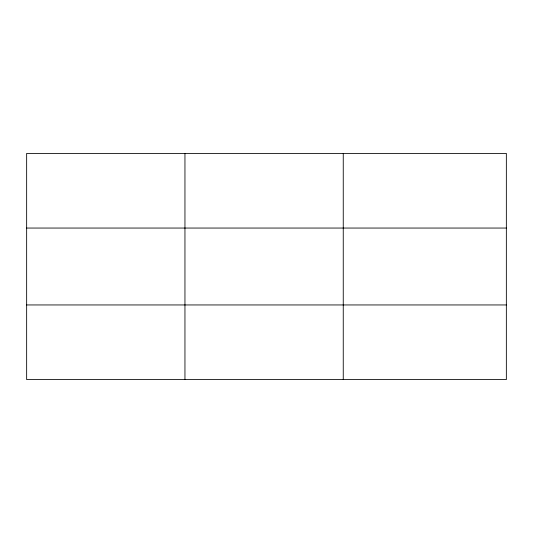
<?xml version="1.0" encoding="UTF-8"?>
<svg xmlns="http://www.w3.org/2000/svg" width="533" height="533" viewBox="0 0 533 533"><rect width="100%" height="100%" fill="white"/><g stroke="black" fill="none" stroke-linecap="round" stroke-linejoin="round"><path stroke-width="0.8" d="M184.951 379.589L184.951 153.411M343.252 379.589L343.252 153.411M506.35 228.051L506.35 153.411L26.65 153.411L26.65 379.589L506.35 379.589L506.35 228.051L26.65 228.051M26.65 304.949L506.35 304.949"/></g></svg>
